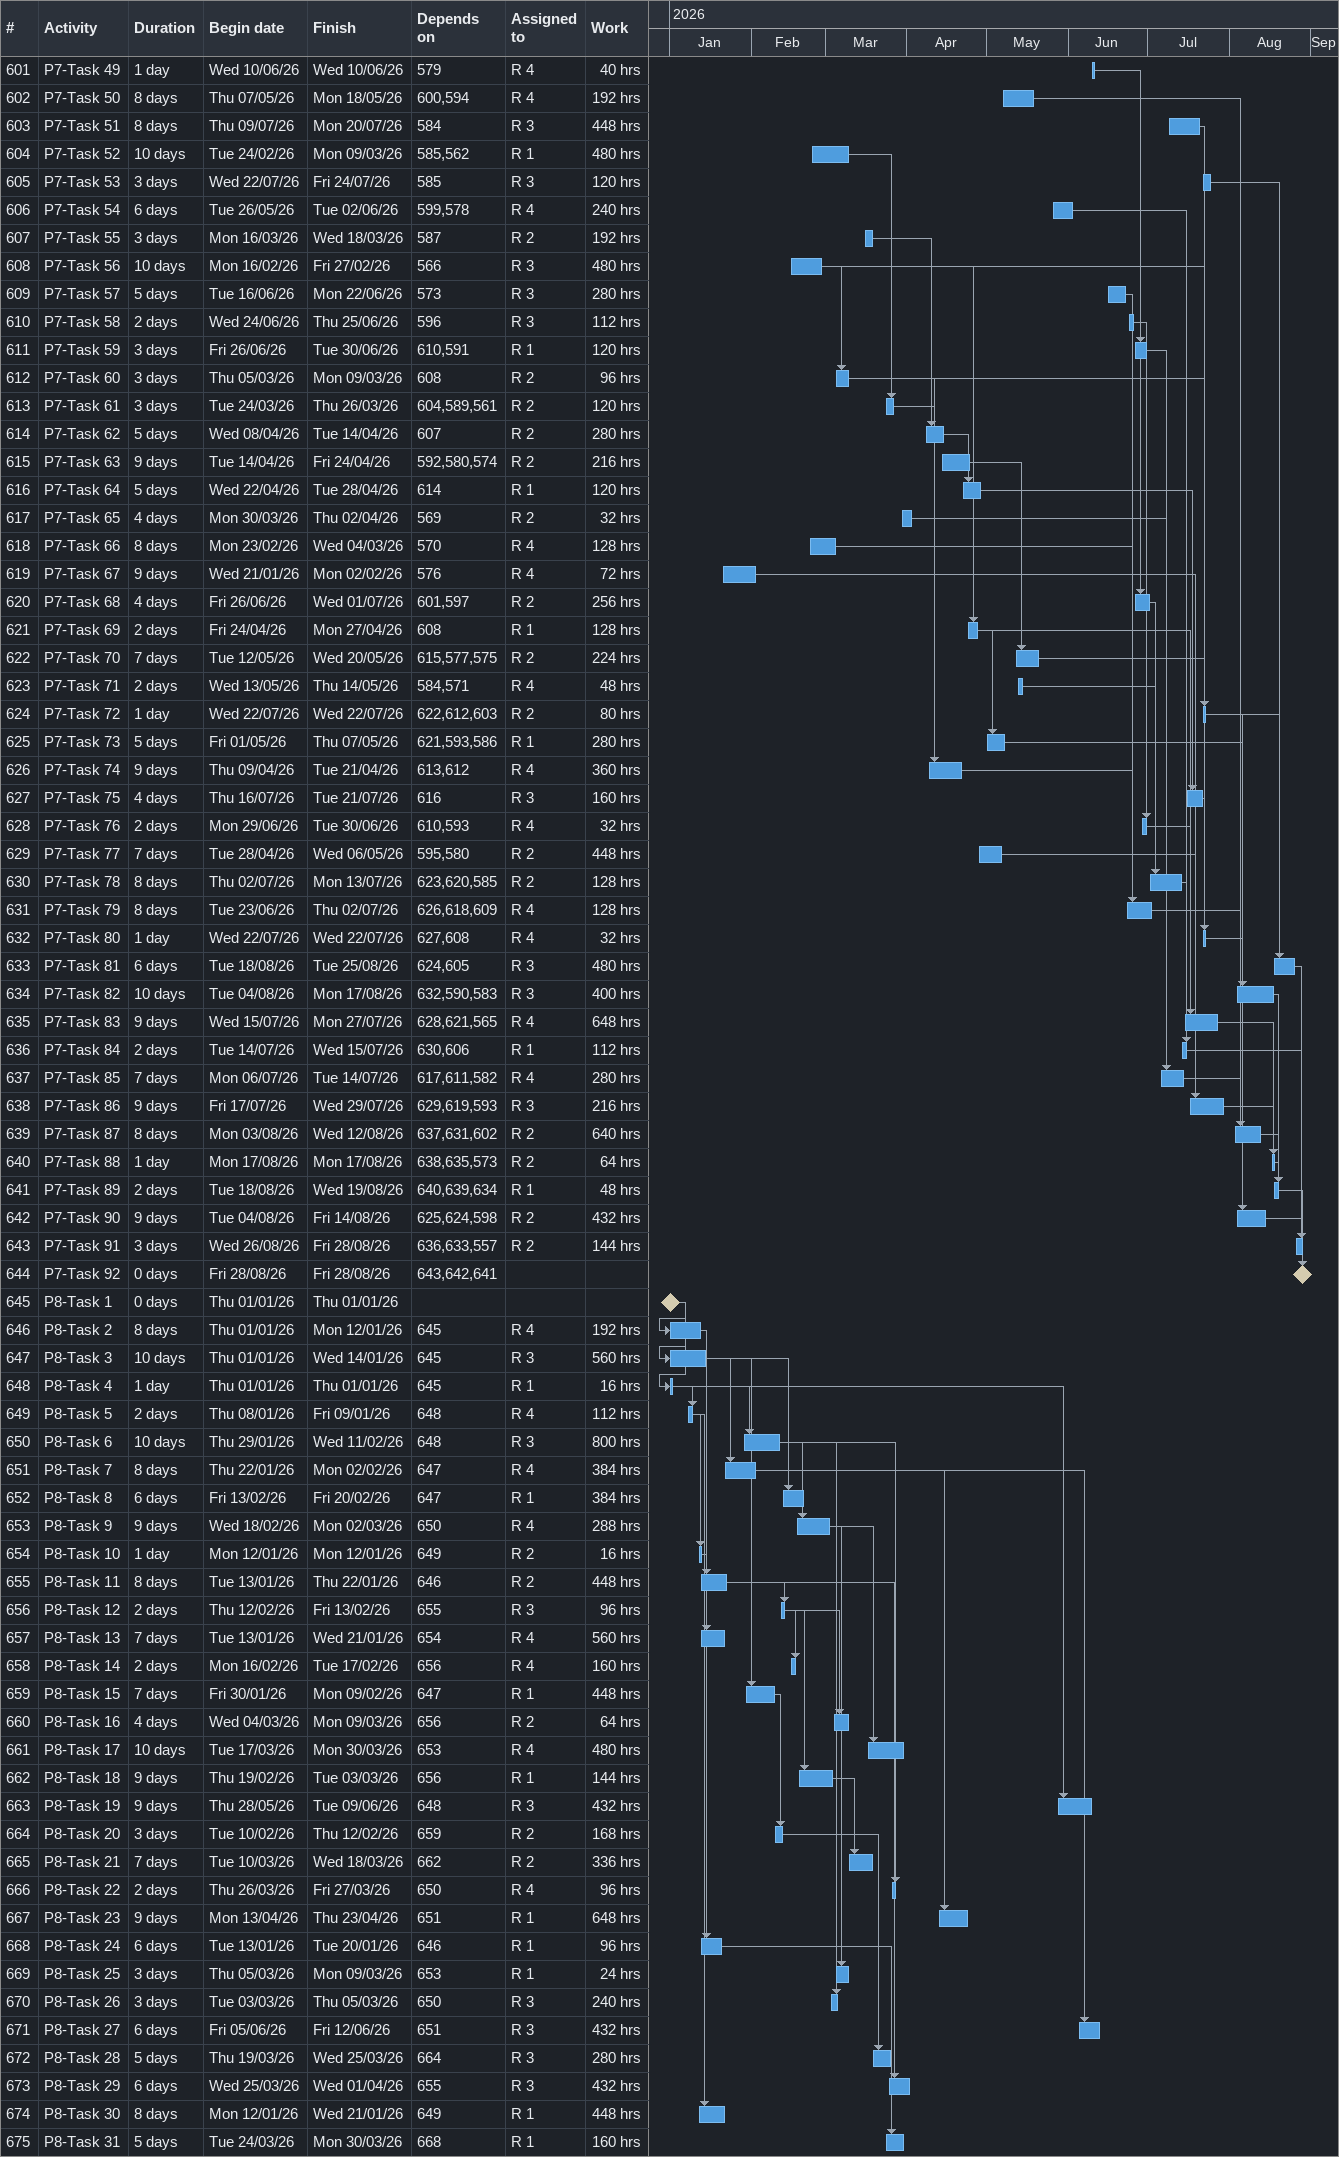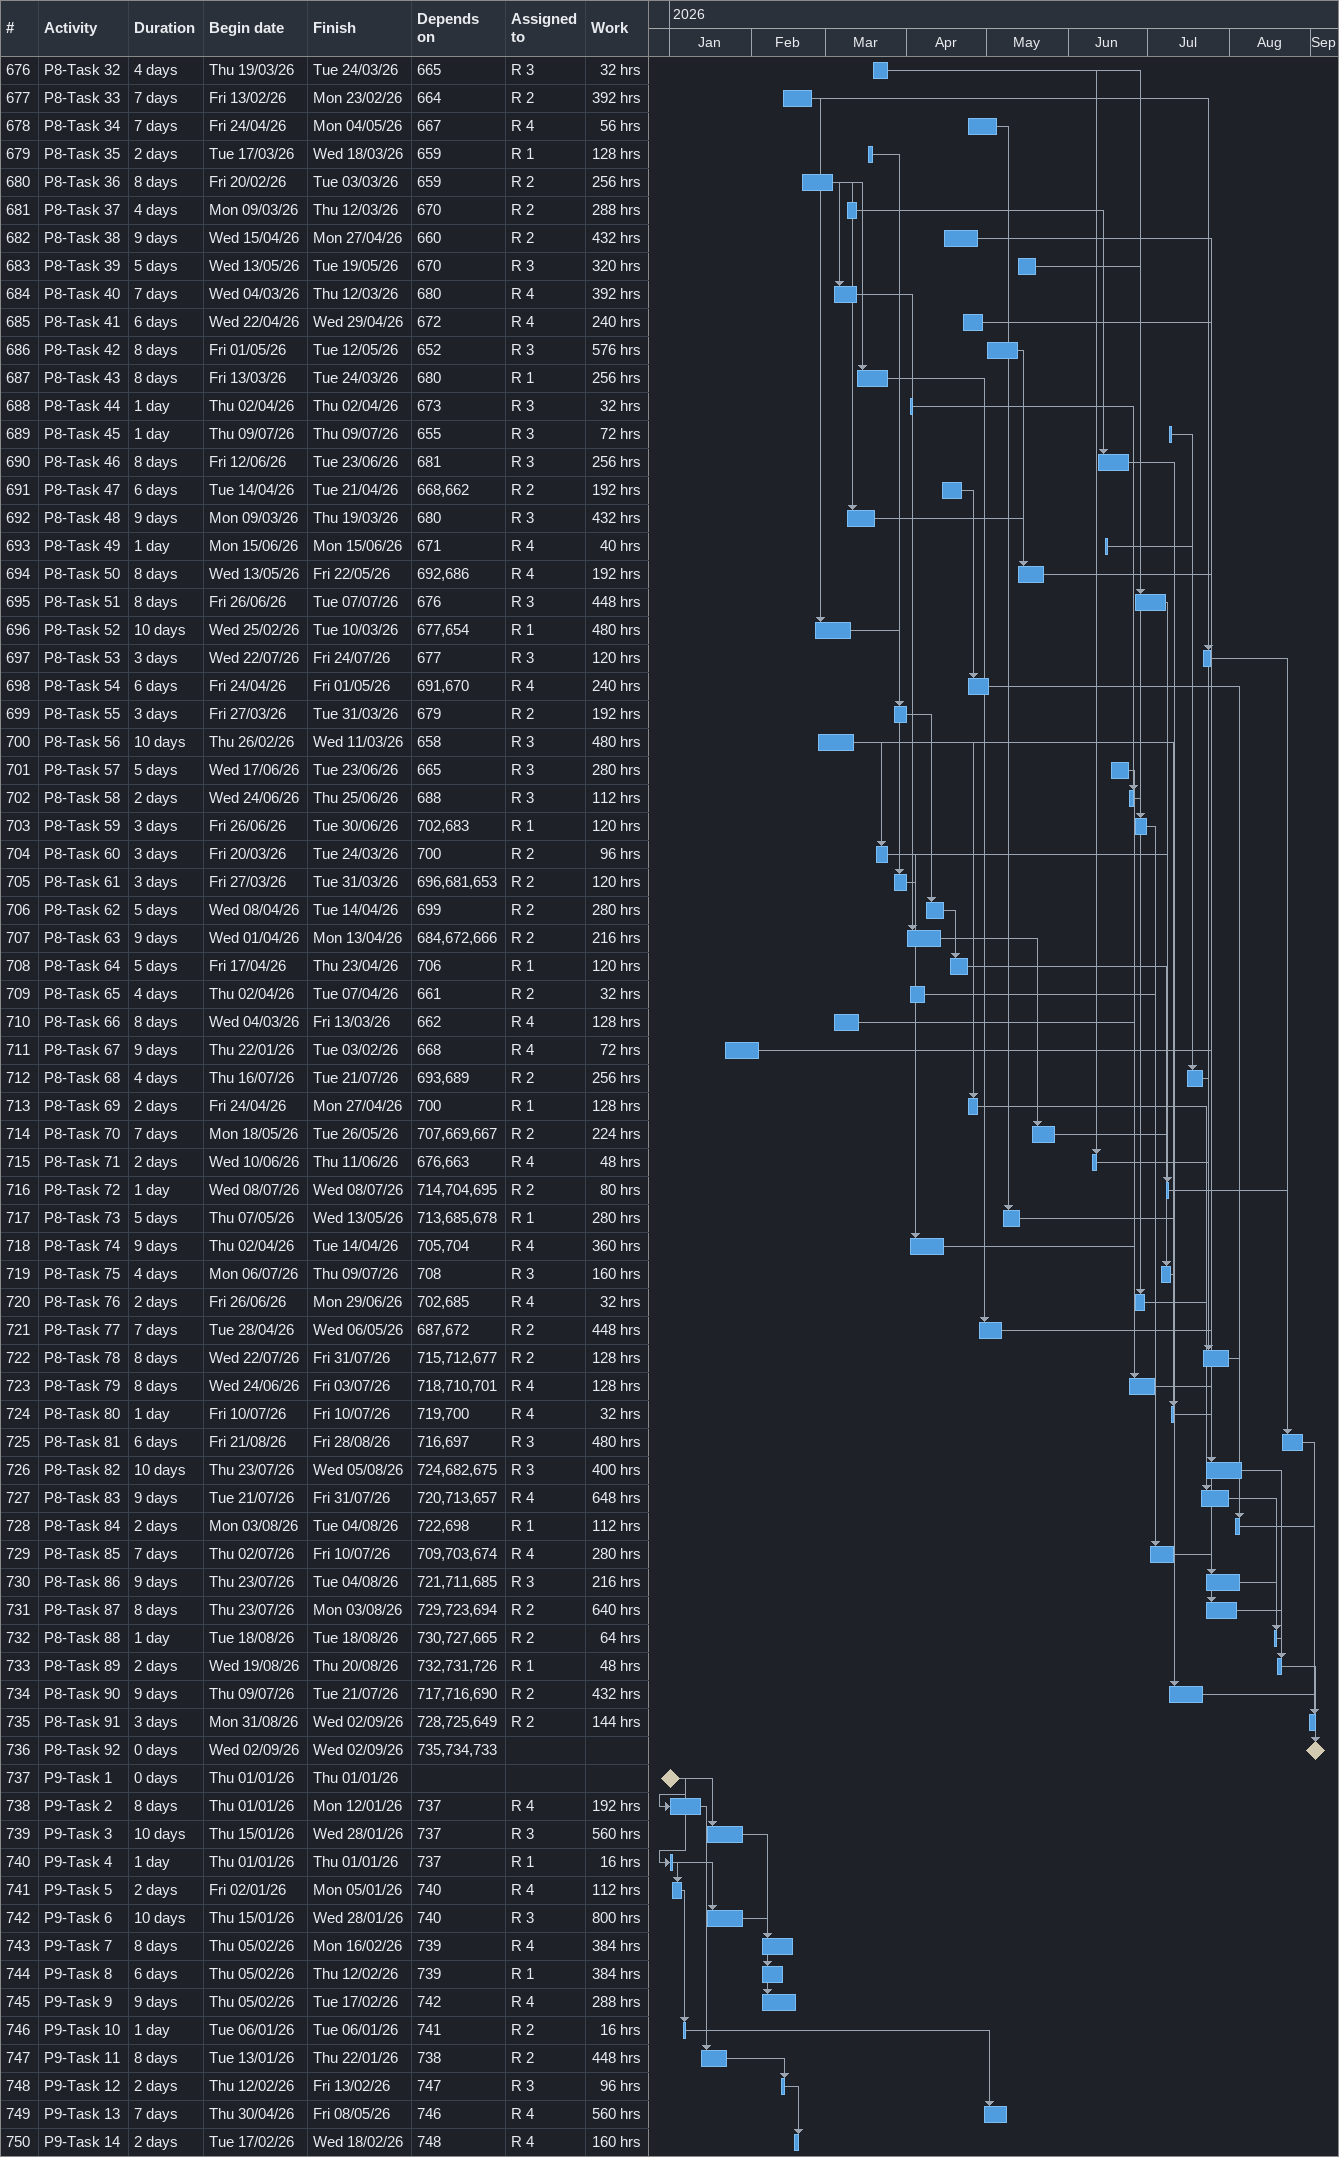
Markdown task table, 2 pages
| ID | Task | Duration | Start | Finish | Predecessors | Resources | Work (h) |
|---|---|---|---|---|---|---|---|
| 601 | P7-Task 49 | 1d | 2026-06-10 | 2026-06-10 | 579 | R 4 | 40 |
| 602 | P7-Task 50 | 8d | 2026-05-07 | 2026-05-18 | 600, 594 | R 4 | 192 |
| 603 | P7-Task 51 | 8d | 2026-07-09 | 2026-07-20 | 584 | R 3 | 448 |
| 604 | P7-Task 52 | 10d | 2026-02-24 | 2026-03-09 | 585, 562 | R 1 | 480 |
| 605 | P7-Task 53 | 3d | 2026-07-22 | 2026-07-24 | 585 | R 3 | 120 |
| 606 | P7-Task 54 | 6d | 2026-05-26 | 2026-06-02 | 599, 578 | R 4 | 240 |
| 607 | P7-Task 55 | 3d | 2026-03-16 | 2026-03-18 | 587 | R 2 | 192 |
| 608 | P7-Task 56 | 10d | 2026-02-16 | 2026-02-27 | 566 | R 3 | 480 |
| 609 | P7-Task 57 | 5d | 2026-06-16 | 2026-06-22 | 573 | R 3 | 280 |
| 610 | P7-Task 58 | 2d | 2026-06-24 | 2026-06-25 | 596 | R 3 | 112 |
| 611 | P7-Task 59 | 3d | 2026-06-26 | 2026-06-30 | 610, 591 | R 1 | 120 |
| 612 | P7-Task 60 | 3d | 2026-03-05 | 2026-03-09 | 608 | R 2 | 96 |
| 613 | P7-Task 61 | 3d | 2026-03-24 | 2026-03-26 | 604, 589, 561 | R 2 | 120 |
| 614 | P7-Task 62 | 5d | 2026-04-08 | 2026-04-14 | 607 | R 2 | 280 |
| 615 | P7-Task 63 | 9d | 2026-04-14 | 2026-04-24 | 592, 580, 574 | R 2 | 216 |
| 616 | P7-Task 64 | 5d | 2026-04-22 | 2026-04-28 | 614 | R 1 | 120 |
| 617 | P7-Task 65 | 4d | 2026-03-30 | 2026-04-02 | 569 | R 2 | 32 |
| 618 | P7-Task 66 | 8d | 2026-02-23 | 2026-03-04 | 570 | R 4 | 128 |
| 619 | P7-Task 67 | 9d | 2026-01-21 | 2026-02-02 | 576 | R 4 | 72 |
| 620 | P7-Task 68 | 4d | 2026-06-26 | 2026-07-01 | 601, 597 | R 2 | 256 |
| 621 | P7-Task 69 | 2d | 2026-04-24 | 2026-04-27 | 608 | R 1 | 128 |
| 622 | P7-Task 70 | 7d | 2026-05-12 | 2026-05-20 | 615, 577, 575 | R 2 | 224 |
| 623 | P7-Task 71 | 2d | 2026-05-13 | 2026-05-14 | 584, 571 | R 4 | 48 |
| 624 | P7-Task 72 | 1d | 2026-07-22 | 2026-07-22 | 622, 612, 603 | R 2 | 80 |
| 625 | P7-Task 73 | 5d | 2026-05-01 | 2026-05-07 | 621, 593, 586 | R 1 | 280 |
| 626 | P7-Task 74 | 9d | 2026-04-09 | 2026-04-21 | 613, 612 | R 4 | 360 |
| 627 | P7-Task 75 | 4d | 2026-07-16 | 2026-07-21 | 616 | R 3 | 160 |
| 628 | P7-Task 76 | 2d | 2026-06-29 | 2026-06-30 | 610, 593 | R 4 | 32 |
| 629 | P7-Task 77 | 7d | 2026-04-28 | 2026-05-06 | 595, 580 | R 2 | 448 |
| 630 | P7-Task 78 | 8d | 2026-07-02 | 2026-07-13 | 623, 620, 585 | R 2 | 128 |
| 631 | P7-Task 79 | 8d | 2026-06-23 | 2026-07-02 | 626, 618, 609 | R 4 | 128 |
| 632 | P7-Task 80 | 1d | 2026-07-22 | 2026-07-22 | 627, 608 | R 4 | 32 |
| 633 | P7-Task 81 | 6d | 2026-08-18 | 2026-08-25 | 624, 605 | R 3 | 480 |
| 634 | P7-Task 82 | 10d | 2026-08-04 | 2026-08-17 | 632, 590, 583 | R 3 | 400 |
| 635 | P7-Task 83 | 9d | 2026-07-15 | 2026-07-27 | 628, 621, 565 | R 4 | 648 |
| 636 | P7-Task 84 | 2d | 2026-07-14 | 2026-07-15 | 630, 606 | R 1 | 112 |
| 637 | P7-Task 85 | 7d | 2026-07-06 | 2026-07-14 | 617, 611, 582 | R 4 | 280 |
| 638 | P7-Task 86 | 9d | 2026-07-17 | 2026-07-29 | 629, 619, 593 | R 3 | 216 |
| 639 | P7-Task 87 | 8d | 2026-08-03 | 2026-08-12 | 637, 631, 602 | R 2 | 640 |
| 640 | P7-Task 88 | 1d | 2026-08-17 | 2026-08-17 | 638, 635, 573 | R 2 | 64 |
| 641 | P7-Task 89 | 2d | 2026-08-18 | 2026-08-19 | 640, 639, 634 | R 1 | 48 |
| 642 | P7-Task 90 | 9d | 2026-08-04 | 2026-08-14 | 625, 624, 598 | R 2 | 432 |
| 643 | P7-Task 91 | 3d | 2026-08-26 | 2026-08-28 | 636, 633, 557 | R 2 | 144 |
| 644 | P7-Task 92 | 0d | 2026-08-28 | 2026-08-28 | 643, 642, 641 |  |  |
| 645 | P8-Task 1 | 0d | 2026-01-01 | 2026-01-01 |  |  |  |
| 646 | P8-Task 2 | 8d | 2026-01-01 | 2026-01-12 | 645 | R 4 | 192 |
| 647 | P8-Task 3 | 10d | 2026-01-01 | 2026-01-14 | 645 | R 3 | 560 |
| 648 | P8-Task 4 | 1d | 2026-01-01 | 2026-01-01 | 645 | R 1 | 16 |
| 649 | P8-Task 5 | 2d | 2026-01-08 | 2026-01-09 | 648 | R 4 | 112 |
| 650 | P8-Task 6 | 10d | 2026-01-29 | 2026-02-11 | 648 | R 3 | 800 |
| 651 | P8-Task 7 | 8d | 2026-01-22 | 2026-02-02 | 647 | R 4 | 384 |
| 652 | P8-Task 8 | 6d | 2026-02-13 | 2026-02-20 | 647 | R 1 | 384 |
| 653 | P8-Task 9 | 9d | 2026-02-18 | 2026-03-02 | 650 | R 4 | 288 |
| 654 | P8-Task 10 | 1d | 2026-01-12 | 2026-01-12 | 649 | R 2 | 16 |
| 655 | P8-Task 11 | 8d | 2026-01-13 | 2026-01-22 | 646 | R 2 | 448 |
| 656 | P8-Task 12 | 2d | 2026-02-12 | 2026-02-13 | 655 | R 3 | 96 |
| 657 | P8-Task 13 | 7d | 2026-01-13 | 2026-01-21 | 654 | R 4 | 560 |
| 658 | P8-Task 14 | 2d | 2026-02-16 | 2026-02-17 | 656 | R 4 | 160 |
| 659 | P8-Task 15 | 7d | 2026-01-30 | 2026-02-09 | 647 | R 1 | 448 |
| 660 | P8-Task 16 | 4d | 2026-03-04 | 2026-03-09 | 656 | R 2 | 64 |
| 661 | P8-Task 17 | 10d | 2026-03-17 | 2026-03-30 | 653 | R 4 | 480 |
| 662 | P8-Task 18 | 9d | 2026-02-19 | 2026-03-03 | 656 | R 1 | 144 |
| 663 | P8-Task 19 | 9d | 2026-05-28 | 2026-06-09 | 648 | R 3 | 432 |
| 664 | P8-Task 20 | 3d | 2026-02-10 | 2026-02-12 | 659 | R 2 | 168 |
| 665 | P8-Task 21 | 7d | 2026-03-10 | 2026-03-18 | 662 | R 2 | 336 |
| 666 | P8-Task 22 | 2d | 2026-03-26 | 2026-03-27 | 650 | R 4 | 96 |
| 667 | P8-Task 23 | 9d | 2026-04-13 | 2026-04-23 | 651 | R 1 | 648 |
| 668 | P8-Task 24 | 6d | 2026-01-13 | 2026-01-20 | 646 | R 1 | 96 |
| 669 | P8-Task 25 | 3d | 2026-03-05 | 2026-03-09 | 653 | R 1 | 24 |
| 670 | P8-Task 26 | 3d | 2026-03-03 | 2026-03-05 | 650 | R 3 | 240 |
| 671 | P8-Task 27 | 6d | 2026-06-05 | 2026-06-12 | 651 | R 3 | 432 |
| 672 | P8-Task 28 | 5d | 2026-03-19 | 2026-03-25 | 664 | R 3 | 280 |
| 673 | P8-Task 29 | 6d | 2026-03-25 | 2026-04-01 | 655 | R 3 | 432 |
| 674 | P8-Task 30 | 8d | 2026-01-12 | 2026-01-21 | 649 | R 1 | 448 |
| 675 | P8-Task 31 | 5d | 2026-03-24 | 2026-03-30 | 668 | R 1 | 160 |
| 676 | P8-Task 32 | 4d | 2026-03-19 | 2026-03-24 | 665 | R 3 | 32 |
| 677 | P8-Task 33 | 7d | 2026-02-13 | 2026-02-23 | 664 | R 2 | 392 |
| 678 | P8-Task 34 | 7d | 2026-04-24 | 2026-05-04 | 667 | R 4 | 56 |
| 679 | P8-Task 35 | 2d | 2026-03-17 | 2026-03-18 | 659 | R 1 | 128 |
| 680 | P8-Task 36 | 8d | 2026-02-20 | 2026-03-03 | 659 | R 2 | 256 |
| 681 | P8-Task 37 | 4d | 2026-03-09 | 2026-03-12 | 670 | R 2 | 288 |
| 682 | P8-Task 38 | 9d | 2026-04-15 | 2026-04-27 | 660 | R 2 | 432 |
| 683 | P8-Task 39 | 5d | 2026-05-13 | 2026-05-19 | 670 | R 3 | 320 |
| 684 | P8-Task 40 | 7d | 2026-03-04 | 2026-03-12 | 680 | R 4 | 392 |
| 685 | P8-Task 41 | 6d | 2026-04-22 | 2026-04-29 | 672 | R 4 | 240 |
| 686 | P8-Task 42 | 8d | 2026-05-01 | 2026-05-12 | 652 | R 3 | 576 |
| 687 | P8-Task 43 | 8d | 2026-03-13 | 2026-03-24 | 680 | R 1 | 256 |
| 688 | P8-Task 44 | 1d | 2026-04-02 | 2026-04-02 | 673 | R 3 | 32 |
| 689 | P8-Task 45 | 1d | 2026-07-09 | 2026-07-09 | 655 | R 3 | 72 |
| 690 | P8-Task 46 | 8d | 2026-06-12 | 2026-06-23 | 681 | R 3 | 256 |
| 691 | P8-Task 47 | 6d | 2026-04-14 | 2026-04-21 | 668, 662 | R 2 | 192 |
| 692 | P8-Task 48 | 9d | 2026-03-09 | 2026-03-19 | 680 | R 3 | 432 |
| 693 | P8-Task 49 | 1d | 2026-06-15 | 2026-06-15 | 671 | R 4 | 40 |
| 694 | P8-Task 50 | 8d | 2026-05-13 | 2026-05-22 | 692, 686 | R 4 | 192 |
| 695 | P8-Task 51 | 8d | 2026-06-26 | 2026-07-07 | 676 | R 3 | 448 |
| 696 | P8-Task 52 | 10d | 2026-02-25 | 2026-03-10 | 677, 654 | R 1 | 480 |
| 697 | P8-Task 53 | 3d | 2026-07-22 | 2026-07-24 | 677 | R 3 | 120 |
| 698 | P8-Task 54 | 6d | 2026-04-24 | 2026-05-01 | 691, 670 | R 4 | 240 |
| 699 | P8-Task 55 | 3d | 2026-03-27 | 2026-03-31 | 679 | R 2 | 192 |
| 700 | P8-Task 56 | 10d | 2026-02-26 | 2026-03-11 | 658 | R 3 | 480 |
| 701 | P8-Task 57 | 5d | 2026-06-17 | 2026-06-23 | 665 | R 3 | 280 |
| 702 | P8-Task 58 | 2d | 2026-06-24 | 2026-06-25 | 688 | R 3 | 112 |
| 703 | P8-Task 59 | 3d | 2026-06-26 | 2026-06-30 | 702, 683 | R 1 | 120 |
| 704 | P8-Task 60 | 3d | 2026-03-20 | 2026-03-24 | 700 | R 2 | 96 |
| 705 | P8-Task 61 | 3d | 2026-03-27 | 2026-03-31 | 696, 681, 653 | R 2 | 120 |
| 706 | P8-Task 62 | 5d | 2026-04-08 | 2026-04-14 | 699 | R 2 | 280 |
| 707 | P8-Task 63 | 9d | 2026-04-01 | 2026-04-13 | 684, 672, 666 | R 2 | 216 |
| 708 | P8-Task 64 | 5d | 2026-04-17 | 2026-04-23 | 706 | R 1 | 120 |
| 709 | P8-Task 65 | 4d | 2026-04-02 | 2026-04-07 | 661 | R 2 | 32 |
| 710 | P8-Task 66 | 8d | 2026-03-04 | 2026-03-13 | 662 | R 4 | 128 |
| 711 | P8-Task 67 | 9d | 2026-01-22 | 2026-02-03 | 668 | R 4 | 72 |
| 712 | P8-Task 68 | 4d | 2026-07-16 | 2026-07-21 | 693, 689 | R 2 | 256 |
| 713 | P8-Task 69 | 2d | 2026-04-24 | 2026-04-27 | 700 | R 1 | 128 |
| 714 | P8-Task 70 | 7d | 2026-05-18 | 2026-05-26 | 707, 669, 667 | R 2 | 224 |
| 715 | P8-Task 71 | 2d | 2026-06-10 | 2026-06-11 | 676, 663 | R 4 | 48 |
| 716 | P8-Task 72 | 1d | 2026-07-08 | 2026-07-08 | 714, 704, 695 | R 2 | 80 |
| 717 | P8-Task 73 | 5d | 2026-05-07 | 2026-05-13 | 713, 685, 678 | R 1 | 280 |
| 718 | P8-Task 74 | 9d | 2026-04-02 | 2026-04-14 | 705, 704 | R 4 | 360 |
| 719 | P8-Task 75 | 4d | 2026-07-06 | 2026-07-09 | 708 | R 3 | 160 |
| 720 | P8-Task 76 | 2d | 2026-06-26 | 2026-06-29 | 702, 685 | R 4 | 32 |
| 721 | P8-Task 77 | 7d | 2026-04-28 | 2026-05-06 | 687, 672 | R 2 | 448 |
| 722 | P8-Task 78 | 8d | 2026-07-22 | 2026-07-31 | 715, 712, 677 | R 2 | 128 |
| 723 | P8-Task 79 | 8d | 2026-06-24 | 2026-07-03 | 718, 710, 701 | R 4 | 128 |
| 724 | P8-Task 80 | 1d | 2026-07-10 | 2026-07-10 | 719, 700 | R 4 | 32 |
| 725 | P8-Task 81 | 6d | 2026-08-21 | 2026-08-28 | 716, 697 | R 3 | 480 |
| 726 | P8-Task 82 | 10d | 2026-07-23 | 2026-08-05 | 724, 682, 675 | R 3 | 400 |
| 727 | P8-Task 83 | 9d | 2026-07-21 | 2026-07-31 | 720, 713, 657 | R 4 | 648 |
| 728 | P8-Task 84 | 2d | 2026-08-03 | 2026-08-04 | 722, 698 | R 1 | 112 |
| 729 | P8-Task 85 | 7d | 2026-07-02 | 2026-07-10 | 709, 703, 674 | R 4 | 280 |
| 730 | P8-Task 86 | 9d | 2026-07-23 | 2026-08-04 | 721, 711, 685 | R 3 | 216 |
| 731 | P8-Task 87 | 8d | 2026-07-23 | 2026-08-03 | 729, 723, 694 | R 2 | 640 |
| 732 | P8-Task 88 | 1d | 2026-08-18 | 2026-08-18 | 730, 727, 665 | R 2 | 64 |
| 733 | P8-Task 89 | 2d | 2026-08-19 | 2026-08-20 | 732, 731, 726 | R 1 | 48 |
| 734 | P8-Task 90 | 9d | 2026-07-09 | 2026-07-21 | 717, 716, 690 | R 2 | 432 |
| 735 | P8-Task 91 | 3d | 2026-08-31 | 2026-09-02 | 728, 725, 649 | R 2 | 144 |
| 736 | P8-Task 92 | 0d | 2026-09-02 | 2026-09-02 | 735, 734, 733 |  |  |
| 737 | P9-Task 1 | 0d | 2026-01-01 | 2026-01-01 |  |  |  |
| 738 | P9-Task 2 | 8d | 2026-01-01 | 2026-01-12 | 737 | R 4 | 192 |
| 739 | P9-Task 3 | 10d | 2026-01-15 | 2026-01-28 | 737 | R 3 | 560 |
| 740 | P9-Task 4 | 1d | 2026-01-01 | 2026-01-01 | 737 | R 1 | 16 |
| 741 | P9-Task 5 | 2d | 2026-01-02 | 2026-01-05 | 740 | R 4 | 112 |
| 742 | P9-Task 6 | 10d | 2026-01-15 | 2026-01-28 | 740 | R 3 | 800 |
| 743 | P9-Task 7 | 8d | 2026-02-05 | 2026-02-16 | 739 | R 4 | 384 |
| 744 | P9-Task 8 | 6d | 2026-02-05 | 2026-02-12 | 739 | R 1 | 384 |
| 745 | P9-Task 9 | 9d | 2026-02-05 | 2026-02-17 | 742 | R 4 | 288 |
| 746 | P9-Task 10 | 1d | 2026-01-06 | 2026-01-06 | 741 | R 2 | 16 |
| 747 | P9-Task 11 | 8d | 2026-01-13 | 2026-01-22 | 738 | R 2 | 448 |
| 748 | P9-Task 12 | 2d | 2026-02-12 | 2026-02-13 | 747 | R 3 | 96 |
| 749 | P9-Task 13 | 7d | 2026-04-30 | 2026-05-08 | 746 | R 4 | 560 |
| 750 | P9-Task 14 | 2d | 2026-02-17 | 2026-02-18 | 748 | R 4 | 160 |
